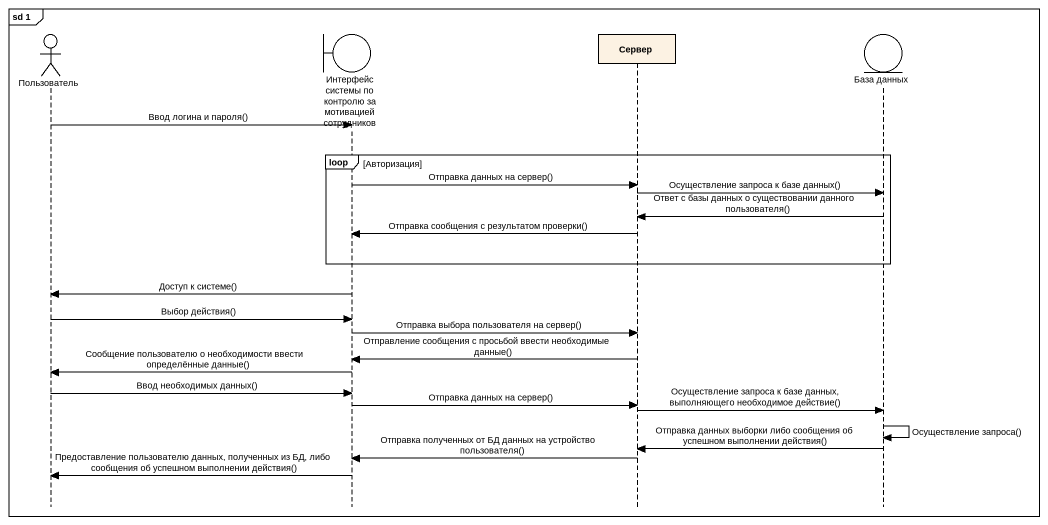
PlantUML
@startuml
mainframe sd 1
hide footbox
actor Пользователь
boundary "Интерфейс системы по контролю за мотивацией сотрудников" as Интерфейс_системы_по
participant Сервер
entity "База данных" as База_данных

Пользователь -> Интерфейс_системы_по : Ввод логина и пароля()
loop Авторизация
  Интерфейс_системы_по -> Сервер : Отправка данных на сервер()
  Сервер -> База_данных : Осуществление запроса к базе данных()
  База_данных -> Сервер : Ответ с базы данных о существовании данного пользователя()
  Сервер -> Интерфейс_системы_по : Отправка сообщения с результатом проверки()
end
Интерфейс_системы_по -> Пользователь : Доступ к системе()
Пользователь -> Интерфейс_системы_по : Выбор действия()
Интерфейс_системы_по -> Сервер : Отправка выбора пользователя на сервер()
Сервер -> Интерфейс_системы_по : Отправление сообщения с просьбой ввести необходимые данные()
Интерфейс_системы_по -> Пользователь : Сообщение пользователю о необходимости ввести определённые данные()
Пользователь -> Интерфейс_системы_по : Ввод необходимых данных()
Интерфейс_системы_по -> Сервер : Отправка данных на сервер()
Сервер -> База_данных : Осуществление запроса к базе данных, выполняющего необходимое действие()
База_данных -> База_данных : Осуществление запроса()
База_данных -> Сервер : Отправка данных выборки либо сообщения об успешном выполнении действия()
Сервер -> Интерфейс_системы_по : Отправка полученных от БД данных на устройство пользователя()
Интерфейс_системы_по -> Пользователь : Предоставление пользователю данных, полученных из БД, либо сообщения об успешном выполнении действия()
@enduml
